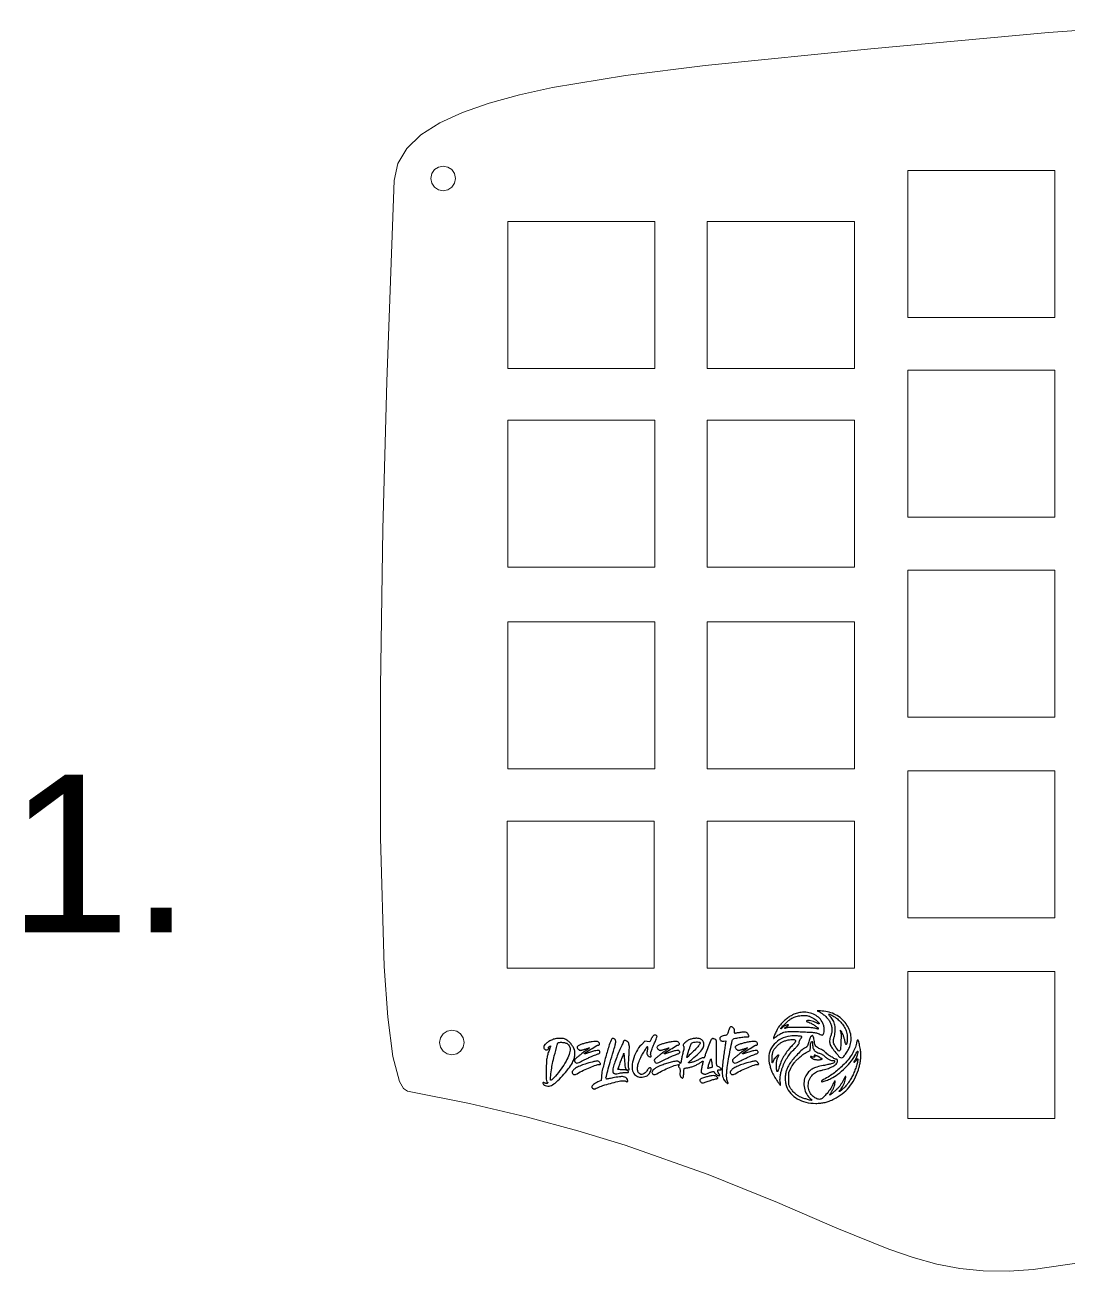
# Model space of a CAD drawing. Extents: x -219 to 329, y -29 to 491.
# Drawn here: x -219.1 to -119.8, y 372.1 to 490.7 of the extents above; entities that cross this region are included whole.
import ezdxf

# ---------------------------------------------------------------- set-up
doc = ezdxf.new("R2010")
doc.units = 0
doc.header["$MEASUREMENT"] = 0
doc.layers.get('0').update_dxf_attribs({"lineweight": 25, "true_color": 0xffffff})
doc.layers.add('Layer 1', color=7, linetype='BYLAYER', lineweight=5, true_color=0xffffff)
doc.styles.add('textstyle2', font='')
doc.styles.get('textstyle2').set_extended_font_data('Nimbus Sans [UKWN]')

msp = doc.modelspace()

# ---------------------------------------------------------------- linework, layer by layer
at = {"color": 5, "true_color": 0x0000ff}
for points in [[(-145.23, 396.72, 0.021416), (-145.47, 396.68, 0.028277), (-145.68, 396.62, 0.025595), (-145.9, 396.54, 0.013536), (-146.17, 396.41, 0.042504), (-146.47, 396.22, 0.022333), (-146.8, 395.94, 0.022256), (-147.12, 395.62, 0.036844), (-147.36, 395.33, 0.029866), (-147.5, 395.08, 0.012216), (-147.67, 394.74, 0.008749), (-147.82, 394.39, 0.095306), (-147.85, 394.24, 0.546801), (-147.84, 394.23, 0.041861), (-147.78, 394.26, 0.028123), (-147.71, 394.32, 0.013668), (-147.62, 394.4, -0.060301), (-147.26, 394.66, -0.061454), (-146.85, 394.83, -0.052645), (-146.35, 394.91, -0.029227), (-145.74, 394.91, 0.001164), (-145.48, 394.89, 0.000535), (-145.15, 394.87, 0.000529), (-144.81, 394.86, 0.000733), (-144.49, 394.84, -0.004485), (-144.07, 394.82, -0.024068), (-143.85, 394.79, -0.038649), (-143.68, 394.75, -0.025833), (-143.49, 394.67, 0.005668), (-143.3, 394.59, 0.06691), (-143.23, 394.57, 0.177373), (-143.18, 394.58, 0.092553), (-143.13, 394.63, 0.122046), (-143.04, 394.86, 0.053548), (-143.03, 395.19, 0.0512), (-143.09, 395.54, 0.067061), (-143.22, 395.84, 0.079435), (-143.57, 396.26, 0.074893), (-144.05, 396.56, 0.071548), (-144.62, 396.72, 0.062987)], [(-144.49, 396.37, -0.024427), (-144.38, 396.33, -0.013925), (-144.25, 396.27, -0.013883), (-144.12, 396.21, -0.022292), (-144.01, 396.14, -0.024315), (-143.82, 396, -0.024077), (-143.64, 395.84, -0.017054), (-143.5, 395.69, -0.395866), (-143.5, 395.63, -0.281029), (-143.52, 395.63, -0.013728), (-143.6, 395.66, -0.018919), (-143.7, 395.7, -0.012167), (-143.81, 395.75, 0.042961), (-144.04, 395.85, 0.033852), (-144.3, 395.92, 0.03438), (-144.54, 395.95, 0.10325), (-144.71, 395.92, 0.338007), (-144.72, 395.9, 0.234176), (-144.71, 395.87, 0.048232), (-144.64, 395.84, 0.008257), (-144.49, 395.79, -0.045337), (-144.27, 395.69, -0.018174), (-143.98, 395.51, -0.015771), (-143.71, 395.33, -0.093969), (-143.6, 395.2, -0.110977), (-143.58, 395.15, -0.342591), (-143.6, 395.13, -0.170979), (-143.64, 395.13, -0.044045), (-143.71, 395.16, 0.090533), (-143.9, 395.22, 0.012977), (-144.3, 395.26, 0.012557), (-144.83, 395.29, 0.006243), (-145.51, 395.3, 0.00404), (-145.92, 395.3, 0.008274), (-146.25, 395.29, 0.008191), (-146.49, 395.27, 0.065085), (-146.6, 395.25, -0.021984), (-146.75, 395.2, -0.514141), (-146.77, 395.23, -0.222013), (-146.74, 395.28, -0.013469), (-146.59, 395.38, 0.017603), (-146.51, 395.44, 0.037896), (-146.46, 395.48, 0.066691), (-146.43, 395.52, 0.47273), (-146.44, 395.54, 0.140908), (-146.54, 395.54, 0.049687), (-146.69, 395.49, 0.04508), (-146.84, 395.4, 0.04213), (-146.98, 395.28, -0.013673), (-147.05, 395.22, -0.028422), (-147.11, 395.17, -0.043719), (-147.15, 395.15, -0.550557), (-147.16, 395.15, -0.195265), (-147.12, 395.26, -0.005644), (-146.77, 395.61, -0.011337), (-146.42, 395.94, -0.04722), (-146.19, 396.11, -0.053934), (-145.79, 396.3, -0.043849), (-145.34, 396.41, -0.044777), (-144.89, 396.43, -0.065497)], [(-143.41, 396.73, -0.052586), (-143.15, 396.56, -0.031693), (-142.87, 396.32, -0.031648), (-142.62, 396.04, -0.051154), (-142.45, 395.77, -0.052531), (-142.34, 395.46, -0.051989), (-142.29, 395.14, -0.051397), (-142.31, 394.82, -0.049095), (-142.4, 394.5, 0.027071), (-142.48, 394.25, 0.047825), (-142.51, 394.03, 0.05601), (-142.5, 393.84, 0.05869), (-142.45, 393.66, 0.056823), (-142.26, 393.32, 0.020415), (-141.92, 392.88, 0.013846), (-141.55, 392.47, 0.205559), (-141.38, 392.4, 0.20915), (-141.22, 392.47, 0.028544), (-140.99, 392.75, 0.031822), (-140.76, 393.11, 0.037293), (-140.59, 393.47, 0.140913), (-140.5, 394.65, 0.121877), (-141.04, 395.77, 0.112852), (-142.08, 396.57, 0.108402), (-143.38, 396.86), (-143.69, 396.86)], [(-142.11, 396.34, -0.025198), (-141.99, 396.27, -0.010477), (-141.84, 396.16, -0.010335), (-141.68, 396.03, -0.013152), (-141.54, 395.9, -0.052329), (-141.21, 395.51, -0.057751), (-140.97, 395.07, -0.058432), (-140.85, 394.59, -0.055775), (-140.83, 394.09, -0.011388), (-140.84, 393.96, -0.013103), (-140.86, 393.85, -0.012242), (-140.88, 393.75, -0.070855), (-140.9, 393.7, -0.148643), (-140.94, 393.67, -0.436086), (-140.96, 393.68, -0.041305), (-140.99, 393.76, -0.001535), (-141.07, 394.1, 0.022045), (-141.15, 394.38, 0.023191), (-141.25, 394.65, 0.023188), (-141.35, 394.87, 0.098003), (-141.45, 394.98, 0.007238), (-141.49, 395.02, 0.341336), (-141.5, 395.02, 0.330003), (-141.51, 395.01, 0.007007), (-141.48, 394.95, -0.097545), (-141.42, 394.64, -0.011672), (-141.43, 393.93, -0.007255), (-141.47, 393.2, -0.241211), (-141.56, 393.06, -0.376445), (-141.68, 393.08, -0.026392), (-141.9, 393.38, -0.031584), (-142.09, 393.72, -0.113497), (-142.15, 393.96, -0.041088), (-142.14, 394.02, -0.00597), (-142.12, 394.15, -0.006725), (-142.09, 394.3, -0.005715), (-142.05, 394.46, 0.047916), (-141.98, 395, 0.062723), (-142.01, 395.5, 0.066854), (-142.17, 395.95, 0.065889), (-142.44, 396.34, -0.007005), (-142.51, 396.41, -0.010315), (-142.56, 396.48, -0.005965), (-142.6, 396.54, -0.161784), (-142.61, 396.55, -0.513535), (-142.59, 396.57, -0.017646), (-142.46, 396.52, -0.019846), (-142.3, 396.45, -0.010704)], [(-152.03, 395.22, 0.017906), (-152.06, 395.15, 0.006391), (-152.1, 395.05, 0.006332), (-152.14, 394.94, 0.007438), (-152.18, 394.83, -0.017364), (-152.24, 394.67, -0.109956), (-152.29, 394.59, -0.111599), (-152.36, 394.55, -0.018126), (-152.52, 394.51, 0.013407), (-152.75, 394.45, 0.066633), (-152.87, 394.39, 0.130672), (-152.94, 394.33, 0.125874), (-152.96, 394.24, 0.11115), (-152.93, 394.12, 0.136671), (-152.86, 394.03, 0.117513), (-152.74, 393.99, 0.069528), (-152.59, 393.99), (-152.39, 394.03), (-152.42, 393.78, -0.003332), (-152.44, 393.65, -0.000753), (-152.47, 393.42, -0.00078), (-152.51, 393.15, -0.000757), (-152.55, 392.88, 0.010381), (-152.72, 391.62, 0.045235), (-152.73, 390.87, 0.083436), (-152.61, 390.38, 0.131535), (-152.34, 390.04, 0.031435), (-152.23, 389.97, 0.344168), (-152.18, 389.98, 0.290636), (-152.17, 390.03, 0.02661), (-152.23, 390.16, -0.089361), (-152.29, 390.35, -0.025163), (-152.31, 390.66, -0.022652), (-152.3, 391.04, -0.015336), (-152.26, 391.47, -0.010939), (-152.13, 392.27, -0.00755), (-151.96, 393.17, -0.002853), (-151.77, 394.04, -0.14625), (-151.69, 394.19, -0.149947), (-151.59, 394.24, -0.003872), (-151.11, 394.32, -0.00852), (-150.64, 394.39, -0.032355), (-150.35, 394.41, 0.011294), (-150.23, 394.41, 0.206484), (-150.19, 394.43, 0.250458), (-150.19, 394.46, 0.01662), (-150.22, 394.56, 0.081594), (-150.31, 394.73, 0.146271), (-150.43, 394.82, 0.093262), (-150.62, 394.84, 0.021085), (-150.96, 394.82, 0.003967), (-151.13, 394.79, 0.005168), (-151.3, 394.77, 0.003896), (-151.43, 394.74, 0.046717), (-151.48, 394.73, -0.167066), (-151.52, 394.73, -0.230174), (-151.54, 394.75, -0.080612), (-151.56, 394.81, -0.012092), (-151.56, 394.93, 0.023941), (-151.56, 395.05, 0.07105), (-151.58, 395.13, 0.085437), (-151.62, 395.19, 0.046005), (-151.69, 395.26, 0.03855), (-151.81, 395.34, 0.154486), (-151.89, 395.35, 0.18967), (-151.96, 395.32, 0.063148)], [(-168.73, 394.19, 0.040502), (-169.07, 394.05, 0.040486), (-169.38, 393.86, 0.043368), (-169.62, 393.66, 0.128404), (-169.72, 393.47, 0.128257), (-169.72, 393.37, 0.090435), (-169.67, 393.26, 0.092983), (-169.59, 393.19, 0.147227), (-169.5, 393.16, 0.062862), (-169.39, 393.17, 0.090009), (-169.29, 393.22, 0.148171), (-169.25, 393.28, 0.272708), (-169.26, 393.33, -0.108857), (-169.27, 393.37, -0.179755), (-169.27, 393.4, -0.107874), (-169.24, 393.44, -0.027132), (-169.18, 393.48, -0.049776), (-169.09, 393.53, -0.521742), (-169.07, 393.51, -0.105087), (-169.08, 393.43, -0.005861), (-169.18, 393.2, 0.026291), (-169.32, 392.81, 0.034609), (-169.41, 392.45, 0.026744), (-169.47, 392, 0.009052), (-169.49, 391.35, 0.007537), (-169.5, 390.74, 0.028633), (-169.48, 390.36, 0.04672), (-169.43, 390.12, 0.320196), (-169.34, 390.06, -0.254247), (-169.33, 390.05, -0.257172), (-169.33, 390.04, -0.087349), (-169.35, 390.01, -0.028829), (-169.38, 389.98, -0.045638), (-169.44, 389.95, -0.12922), (-169.48, 389.94, -0.100224), (-169.53, 389.95, -0.02137), (-169.61, 390, 0.039107), (-169.71, 390.04, 0.17266), (-169.78, 390.05, 0.319238), (-169.8, 390.01, 0.09894), (-169.79, 389.94, 0.171206), (-169.68, 389.81, 0.07707), (-169.46, 389.72, 0.072057), (-169.21, 389.7, 0.103481), (-169, 389.76, 0.064887), (-168.54, 390.09, 0.021443), (-167.95, 390.68, 0.021956), (-167.39, 391.34, 0.040534), (-167, 391.93, 0.012644), (-166.89, 392.15, 0.035925), (-166.83, 392.32, 0.040017), (-166.79, 392.48, 0.019001), (-166.77, 392.69, 0.013768), (-166.76, 392.91, 0.050409), (-166.77, 393.05, 0.051498), (-166.81, 393.19, 0.014805), (-166.9, 393.38, 0.045276), (-167.07, 393.65, 0.040519), (-167.28, 393.9, 0.042598), (-167.52, 394.09, 0.077397), (-167.75, 394.2, 0.049391), (-167.96, 394.24, 0.026131), (-168.24, 394.25, 0.02612), (-168.51, 394.24, 0.047986)], [(-165.5, 393.86, 0.020953), (-165.86, 393.77, 0.026166), (-166.19, 393.66, 0.024525), (-166.45, 393.53, 0.182055), (-166.54, 393.43, 0.216559), (-166.53, 393.35, 0.067653), (-166.45, 393.23, 0.065177), (-166.34, 393.14, 0.139291), (-166.23, 393.11, 0.055765), (-166.17, 393.12, 0.008606), (-166.05, 393.15, 0.009512), (-165.91, 393.19, 0.008137), (-165.76, 393.23, -0.004186), (-165.62, 393.28, -0.006745), (-165.5, 393.32, -0.00202), (-165.39, 393.35, -0.27177), (-165.38, 393.35, -0.447579), (-165.38, 393.34, -0.002186), (-165.47, 393.27, -0.00734), (-165.57, 393.19, -0.004355), (-165.7, 393.09, 0.005086), (-165.85, 392.99, 0.003492), (-166.01, 392.86, 0.00352), (-166.17, 392.74, 0.007145), (-166.29, 392.65, -0.00325), (-166.39, 392.56, -0.002862), (-166.51, 392.47, -0.002876), (-166.61, 392.39, -0.008672), (-166.68, 392.33, 0.029836), (-166.75, 392.27, 0.099807), (-166.79, 392.22, 0.11849), (-166.8, 392.17, 0.051063), (-166.79, 392.1, 0.128362), (-166.71, 391.95, 0.235369), (-166.58, 391.9, 0.080806), (-166.36, 391.96, 0.008666), (-165.87, 392.2, -0.006349), (-165.58, 392.34, -0.005386), (-165.26, 392.49, -0.005435), (-164.98, 392.61, -0.015173), (-164.77, 392.69, 0.015749), (-164.51, 392.79, 0.098968), (-164.39, 392.87, 0.257474), (-164.37, 392.96, 0.138981), (-164.42, 393.05, 0.161416), (-164.51, 393.1, 0.071378), (-164.65, 393.1, 0.036048), (-164.88, 393.05, 0.007193), (-165.26, 392.93, -0.004872), (-165.48, 392.86, -0.007795), (-165.66, 392.81, -0.002704), (-165.82, 392.77, -0.265109), (-165.84, 392.78, -0.477074), (-165.83, 392.83, -0.002214), (-165.25, 393.21, -0.003798), (-164.68, 393.57, -0.138779), (-164.53, 393.61, 0.144724), (-164.45, 393.63, 0.223422), (-164.41, 393.7, 0.160777), (-164.43, 393.79, 0.078719), (-164.5, 393.88, 0.140425), (-164.62, 393.94, 0.049076), (-164.82, 393.95, 0.033156), (-165.1, 393.93, 0.011583)], [(-163.3, 394.07, 0.044393), (-163.53, 393.5, 0.007423), (-163.86, 392.35, 0.007387), (-164.15, 391.2, 0.044987), (-164.24, 390.59), (-164.25, 390.24), (-164.57, 390.1, 0.02649), (-164.79, 389.98, 0.033725), (-164.98, 389.85, 0.035125), (-165.12, 389.73, 0.193214), (-165.16, 389.63, 0.115286), (-165.15, 389.6, 0.033362), (-165.13, 389.57, 0.03163), (-165.1, 389.52, 0.029068), (-165.06, 389.49, 0.070042), (-164.99, 389.44, 0.151588), (-164.93, 389.43, 0.065181), (-164.84, 389.45, 0.005726), (-164.62, 389.55, -0.027844), (-164.09, 389.76, -0.012859), (-163.37, 389.97, -0.01255), (-162.67, 390.15, -0.037567), (-162.18, 390.22, -0.029355), (-162.09, 390.22, -0.033602), (-162, 390.21, -0.036845), (-161.93, 390.19, -0.090161), (-161.89, 390.16, 0.116745), (-161.81, 390.12, 0.283189), (-161.75, 390.14, 0.19632), (-161.73, 390.22, 0.070791), (-161.75, 390.32, 0.150798), (-161.9, 390.51, 0.122915), (-162.13, 390.6, 0.064618), (-162.51, 390.59, 0.015667), (-163.13, 390.49, -0.004425), (-163.36, 390.44, -0.006841), (-163.56, 390.41, -0.002682), (-163.73, 390.38, -0.176543), (-163.76, 390.39, -0.324126), (-163.8, 390.48, -0.003475), (-163.63, 391.15, -0.008623), (-163.4, 391.98, -0.004224), (-163.09, 393.02, 0.007581), (-162.93, 393.57, 0.042339), (-162.87, 393.88, 0.092364), (-162.88, 394.06, 0.175166), (-162.97, 394.18, 0.049114), (-163.08, 394.24, 0.185553), (-163.16, 394.25, 0.161741), (-163.23, 394.2, 0.035306)], [(-162.14, 393.95, -0.024945), (-162.16, 393.87, -0.001787), (-162.25, 393.68, -0.002509), (-162.35, 393.44, -0.001892), (-162.47, 393.18, 0.012079), (-162.72, 392.6, 0.01218), (-162.95, 392, 0.010639), (-163.12, 391.47, 0.071737), (-163.16, 391.2, 0.032549), (-163.15, 391.1, 0.07436), (-163.13, 391.04, 0.086005), (-163.1, 390.98, 0.056182), (-163.04, 390.93, 0.064961), (-162.96, 390.89, 0.082512), (-162.87, 390.88, 0.041859), (-162.75, 390.89, 0.005959), (-162.51, 390.94, -0.014099), (-162.33, 390.97, -0.012668), (-162.15, 390.99, -0.012813), (-161.99, 391, -0.038482), (-161.88, 391, 0.039503), (-161.72, 390.99, 0.285025), (-161.66, 391.03, 0.317125), (-161.67, 391.1, 0.04424), (-161.79, 391.19, 0.062455), (-161.87, 391.23, 0.043276), (-161.97, 391.26, 0.031636), (-162.11, 391.27, 0.012543), (-162.29, 391.27, -0.010175), (-162.43, 391.27, -0.016883), (-162.55, 391.28, -0.010905), (-162.64, 391.29, -0.375854), (-162.66, 391.31, -0.087907), (-162.65, 391.36, -0.000903), (-162.52, 391.71, -0.003007), (-162.37, 392.11, -0.002307), (-162.2, 392.53), (-162.09, 392.83), (-162.03, 392.13, 0.00819), (-161.99, 391.63, 0.064739), (-161.94, 391.41, 0.166387), (-161.85, 391.3, 0.137756), (-161.7, 391.26, 0.017638), (-161.62, 391.26, 0.219945), (-161.59, 391.28, 0.248138), (-161.59, 391.31, 0.022225), (-161.61, 391.38, -0.094461), (-161.64, 391.48, -0.012749), (-161.64, 391.69, -0.010704), (-161.64, 392, -0.003399), (-161.61, 392.47, 0.002566), (-161.6, 392.85, 0.003694), (-161.58, 393.18, 0.001975), (-161.57, 393.46, 0.058023), (-161.58, 393.53, -0.000081), (-161.59, 393.58, -0.000037), (-161.6, 393.65, -0.000036), (-161.62, 393.71, -0.00005), (-161.63, 393.77, 0.067771), (-161.65, 393.83, 0.053144), (-161.69, 393.89, 0.050807), (-161.74, 393.94, 0.050064), (-161.81, 393.98, 0.031095), (-161.94, 394.04, 0.116314), (-162.03, 394.05, 0.185285), (-162.09, 394.02, 0.105949)], [(-159.34, 394.44, 0.025519), (-159.39, 394.38, 0.010814), (-159.44, 394.3, 0.010667), (-159.49, 394.21, 0.013728), (-159.53, 394.12), (-159.62, 393.92), (-159.87, 393.95), (-160.11, 393.97), (-160.43, 393.65, 0.072514), (-160.9, 393, 0.057289), (-161.22, 392.19, 0.06146), (-161.32, 391.42, 0.1667), (-161.15, 390.9, 0.059006), (-160.99, 390.74, 0.074237), (-160.81, 390.63, 0.069206), (-160.6, 390.57, 0.043589), (-160.34, 390.57, 0.045912), (-160.09, 390.61, 0.073028), (-159.89, 390.69, 0.078382), (-159.74, 390.82, 0.061944), (-159.61, 391, 0.025099), (-159.53, 391.19, 0.081334), (-159.5, 391.32, 0.165842), (-159.52, 391.41, 0.207567), (-159.59, 391.45, 0.117915), (-159.65, 391.44, 0.086249), (-159.71, 391.41, 0.055584), (-159.77, 391.35, 0.018485), (-159.85, 391.24, -0.04292), (-160.07, 390.97, -0.106689), (-160.28, 390.84, -0.159933), (-160.48, 390.82, -0.139311), (-160.65, 390.93, -0.140187), (-160.78, 391.17, -0.077203), (-160.79, 391.51, -0.056808), (-160.7, 391.93, -0.028792), (-160.49, 392.43, -0.017567), (-160.31, 392.76, -0.012469), (-160.1, 393.11, -0.004598), (-159.88, 393.44, -0.472129), (-159.83, 393.45, -0.22471), (-159.83, 393.43, -0.003575), (-159.84, 393.34, -0.00863), (-159.85, 393.23, -0.005518), (-159.87, 393.1, 0.008245), (-159.9, 392.9, 0.056869), (-159.9, 392.8, 0.10307), (-159.88, 392.73, 0.058043), (-159.83, 392.66, 0.067274), (-159.7, 392.54, 0.087277), (-159.55, 392.48, 0.378338), (-159.49, 392.51, 0.265304), (-159.51, 392.58, -0.187278), (-159.55, 392.71, -0.05211), (-159.52, 392.93, -0.031649), (-159.41, 393.25, -0.008599), (-159.21, 393.74, 0.004441), (-159.05, 394.09, 0.021537), (-158.98, 394.29, 0.035444), (-158.94, 394.42, 0.219456), (-158.96, 394.49, 0.139159), (-159.04, 394.54, 0.112756), (-159.15, 394.56, 0.10174), (-159.26, 394.52, 0.093919)], [(-155.7, 394.18, 0.032556), (-155.83, 394.14, 0.025413), (-155.96, 394.07, 0.024722), (-156.09, 393.99, 0.025912), (-156.21, 393.9, 0.026359), (-156.36, 393.76, 0.088836), (-156.44, 393.65, 0.155803), (-156.45, 393.56, 0.146301), (-156.4, 393.47, -0.18383), (-156.38, 393.43, -0.039691), (-156.38, 393.34, -0.026947), (-156.4, 393.2, -0.008181), (-156.45, 393, 0.0054), (-156.49, 392.82, 0.003558), (-156.54, 392.6, 0.003579), (-156.58, 392.39, 0.006905), (-156.61, 392.22, -0.010744), (-156.64, 392.08, -0.017262), (-156.67, 391.97, -0.011391), (-156.7, 391.87, -0.323093), (-156.72, 391.86, -0.113715), (-156.73, 391.86, -0.100298), (-156.75, 391.87, -0.09392), (-156.75, 391.89, -0.086073), (-156.76, 391.91, 0.15771), (-156.77, 391.93, 0.033574), (-156.79, 391.97, 0.032011), (-156.83, 392, 0.025711), (-156.88, 392.04, 0.055583), (-156.96, 392.08, 0.089956), (-157.04, 392.09, 0.048724), (-157.15, 392.08, 0.006995), (-157.36, 392.04, 0.0139), (-157.8, 391.92, 0.011707), (-158.26, 391.78, 0.011718), (-158.67, 391.63, 0.035564), (-158.94, 391.5, 0.030792), (-159.17, 391.36, 0.056987), (-159.33, 391.21, 0.081152), (-159.41, 391.07, 0.221609), (-159.41, 390.96, 0.077716), (-159.33, 390.85, 0.156396), (-159.23, 390.8, 0.125254), (-159.11, 390.82, 0.041819), (-158.95, 390.89, -0.016952), (-158.38, 391.19, -0.013035), (-157.74, 391.48, -0.010143), (-157.15, 391.71, -0.089358), (-156.88, 391.76, -0.073454), (-156.84, 391.75, -0.311372), (-156.83, 391.74, -0.139683), (-156.84, 391.71, -0.015789), (-156.87, 391.66, 0.035925), (-156.9, 391.6, 0.148186), (-156.9, 391.56, 0.150752), (-156.89, 391.53, 0.037598), (-156.84, 391.48, -0.098428), (-156.79, 391.43, -0.087199), (-156.76, 391.36, -0.046389), (-156.75, 391.25, -0.00902), (-156.75, 391.05, 0.010144), (-156.76, 390.85, 0.045999), (-156.74, 390.73, 0.075182), (-156.71, 390.65, 0.063759), (-156.66, 390.57, 0.059828), (-156.54, 390.47, 0.39171), (-156.47, 390.48, 0.138417), (-156.42, 390.59, 0.01105), (-156.39, 390.92, -0.004313), (-156.38, 391.09, -0.006647), (-156.37, 391.24, -0.002626), (-156.35, 391.37, -0.168148), (-156.34, 391.39, -0.144829), (-156.32, 391.4, -0.004039), (-156.23, 391.42, -0.007963), (-156.12, 391.44, -0.005348), (-155.99, 391.46, 0.037465), (-155.7, 391.53, 0.025087), (-155.38, 391.64, 0.024452), (-155.07, 391.79, 0.028521), (-154.79, 391.96, -0.011238), (-154.7, 392.02, -0.021059), (-154.63, 392.06, -0.020647), (-154.57, 392.08, -0.531147), (-154.56, 392.07, -0.053049), (-154.56, 392.05, -0.001218), (-154.59, 391.91, -0.002707), (-154.62, 391.75, -0.001829), (-154.66, 391.57, 0.008504), (-154.7, 391.39, 0.011636), (-154.73, 391.23, 0.008532), (-154.75, 391.09, 0.120089), (-154.74, 391.04, 0.108667), (-154.72, 391.01, 0.02882), (-154.67, 390.96, 0.027828), (-154.61, 390.92, 0.025461), (-154.54, 390.89, 0.038043), (-154.43, 390.84, 0.106334), (-154.34, 390.83, 0.060788), (-154.24, 390.86, 0.006675), (-154.01, 390.96, -0.005678), (-153.87, 391.02, -0.007709), (-153.74, 391.06, -0.005402), (-153.63, 391.1, -0.081976), (-153.59, 391.11, -0.151388), (-153.56, 391.1, -0.044948), (-153.52, 391.07, -0.040572), (-153.49, 391.03, -0.034148), (-153.46, 390.98, 0.079074), (-153.38, 390.88, 0.047897), (-153.27, 390.8, 0.048398), (-153.14, 390.73, 0.095004), (-153.04, 390.71, 0.071398), (-152.98, 390.72, 0.362475), (-152.96, 390.74, 0.104588), (-152.98, 390.79, 0.006349), (-153.06, 390.92, -0.042556), (-153.15, 391.1, -0.223077), (-153.14, 391.21, -0.252468), (-153.06, 391.27, -0.052597), (-152.87, 391.26, 0.480406), (-152.83, 391.3, 0.154145), (-152.87, 391.39, 0.061458), (-153, 391.51, 0.082277), (-153.14, 391.58, -0.128637), (-153.2, 391.62, -0.112777), (-153.23, 391.68, -0.049913), (-153.26, 391.79, -0.00742), (-153.28, 392.01, -0.016695), (-153.29, 392.22, -0.005127), (-153.29, 392.53, -0.005124), (-153.29, 392.88, -0.005594), (-153.28, 393.22, 0.004214), (-153.26, 393.81, 0.066769), (-153.28, 394, 0.176966), (-153.35, 394.12, 0.066718), (-153.52, 394.21, 0.032109), (-153.59, 394.23, 0.084449), (-153.64, 394.23, 0.104269), (-153.68, 394.22, 0.067039), (-153.73, 394.18, 0.097173), (-153.8, 394.08, 0.001538), (-154.07, 393.43, 0.001545), (-154.33, 392.78, 0.096697), (-154.36, 392.66, -0.06234), (-154.36, 392.63, -0.009368), (-154.37, 392.59, -0.010396), (-154.39, 392.54, -0.008808), (-154.41, 392.48, -0.028381), (-154.44, 392.42, -0.09909), (-154.46, 392.39, -0.201643), (-154.49, 392.38, -0.173823), (-154.51, 392.39, 0.244069), (-154.55, 392.41, 0.037763), (-154.64, 392.39, 0.028745), (-154.76, 392.34, 0.010705), (-154.92, 392.26, -0.020486), (-155.21, 392.12, -0.019054), (-155.52, 392, -0.016373), (-155.8, 391.92, -0.11839), (-155.93, 391.92, -0.555544), (-155.94, 391.94, -0.024748), (-155.87, 392.03, -0.020608), (-155.75, 392.14, -0.008525), (-155.58, 392.28, 0.02046), (-154.95, 392.84, 0.063429), (-154.6, 393.27, 0.108184), (-154.48, 393.64, 0.165086), (-154.54, 393.96, 0.125326), (-154.72, 394.14, 0.088536), (-154.98, 394.24, 0.070067), (-155.31, 394.25, 0.042085)], [(-157.9, 393.86, 0.020953), (-158.26, 393.77, 0.026166), (-158.59, 393.66, 0.024525), (-158.85, 393.53, 0.182055), (-158.94, 393.43, 0.216559), (-158.93, 393.35, 0.067653), (-158.85, 393.23, 0.065177), (-158.74, 393.14, 0.139291), (-158.63, 393.11, 0.055765), (-158.57, 393.12, 0.008606), (-158.45, 393.15, 0.009512), (-158.31, 393.19, 0.008137), (-158.16, 393.23, -0.004186), (-158.02, 393.28, -0.006745), (-157.9, 393.32, -0.00202), (-157.79, 393.35, -0.27177), (-157.78, 393.35, -0.447579), (-157.78, 393.34, -0.002186), (-157.87, 393.27, -0.00734), (-157.97, 393.19, -0.004355), (-158.1, 393.09, 0.005086), (-158.25, 392.99, 0.003492), (-158.41, 392.86, 0.00352), (-158.57, 392.74, 0.007145), (-158.69, 392.65, -0.00325), (-158.79, 392.56, -0.002862), (-158.91, 392.47, -0.002876), (-159.01, 392.39, -0.008672), (-159.08, 392.33, 0.029836), (-159.15, 392.27, 0.099807), (-159.19, 392.22, 0.11849), (-159.2, 392.17, 0.051063), (-159.19, 392.1, 0.128362), (-159.11, 391.95, 0.235369), (-158.98, 391.9, 0.080806), (-158.76, 391.96, 0.008666), (-158.27, 392.2, -0.006349), (-157.98, 392.34, -0.005386), (-157.66, 392.49, -0.005435), (-157.38, 392.61, -0.015173), (-157.17, 392.69, 0.015749), (-156.91, 392.79, 0.098968), (-156.79, 392.87, 0.257474), (-156.77, 392.96, 0.138981), (-156.82, 393.05, 0.161416), (-156.91, 393.1, 0.071378), (-157.05, 393.1, 0.036048), (-157.28, 393.05, 0.007193), (-157.66, 392.93, -0.004872), (-157.88, 392.86, -0.007795), (-158.06, 392.81, -0.002704), (-158.22, 392.77, -0.265109), (-158.24, 392.78, -0.477074), (-158.23, 392.83, -0.002214), (-157.65, 393.21, -0.003798), (-157.08, 393.57, -0.138779), (-156.93, 393.61, 0.144724), (-156.85, 393.63, 0.223422), (-156.81, 393.7, 0.160777), (-156.83, 393.79, 0.078719), (-156.9, 393.88, 0.140425), (-157.02, 393.94, 0.049076), (-157.22, 393.95, 0.033156), (-157.5, 393.93, 0.011583)], [(-154.81, 393.84, -0.125158), (-154.82, 393.8, -0.014794), (-154.87, 393.72, -0.016949), (-154.93, 393.62, -0.013139), (-155, 393.53, -0.023111), (-155.25, 393.24, -0.007239), (-155.66, 392.84, -0.003369), (-156.07, 392.44, -0.769247), (-156.1, 392.46, -0.001367), (-155.83, 393.34, -0.021457), (-155.72, 393.64, -0.072119), (-155.64, 393.79, -0.154429), (-155.53, 393.86, -0.046912), (-155.32, 393.9, -0.030432), (-155.07, 393.91, -0.023698), (-154.85, 393.89, -0.379783)], [(-150.45, 393.86, 0.020953), (-150.81, 393.77, 0.026166), (-151.14, 393.66, 0.024525), (-151.4, 393.53, 0.182055), (-151.49, 393.43, 0.216559), (-151.48, 393.35, 0.067653), (-151.4, 393.23, 0.065177), (-151.29, 393.14, 0.139291), (-151.18, 393.11, 0.055765), (-151.12, 393.12, 0.008606), (-151, 393.15, 0.009512), (-150.86, 393.19, 0.008137), (-150.71, 393.23, -0.004186), (-150.57, 393.28, -0.006745), (-150.45, 393.32, -0.00202), (-150.34, 393.35, -0.27177), (-150.33, 393.35, -0.447579), (-150.33, 393.34, -0.002186), (-150.42, 393.27, -0.00734), (-150.52, 393.19, -0.004355), (-150.65, 393.09, 0.005086), (-150.8, 392.99, 0.003492), (-150.96, 392.86, 0.00352), (-151.12, 392.74, 0.007145), (-151.24, 392.65, -0.00325), (-151.34, 392.56, -0.002862), (-151.46, 392.47, -0.002876), (-151.56, 392.39, -0.008672), (-151.63, 392.33, 0.029836), (-151.7, 392.27, 0.099807), (-151.74, 392.22, 0.11849), (-151.75, 392.17, 0.051063), (-151.74, 392.1, 0.128362), (-151.66, 391.95, 0.235369), (-151.53, 391.9, 0.080806), (-151.31, 391.96, 0.008666), (-150.82, 392.2, -0.006349), (-150.53, 392.34, -0.005386), (-150.21, 392.49, -0.005435), (-149.93, 392.61, -0.015173), (-149.72, 392.69, 0.015749), (-149.46, 392.79, 0.098968), (-149.34, 392.87, 0.257474), (-149.32, 392.96, 0.138981), (-149.37, 393.05, 0.161416), (-149.46, 393.1, 0.071378), (-149.6, 393.1, 0.036048), (-149.83, 393.05, 0.007193), (-150.21, 392.93, -0.004872), (-150.43, 392.86, -0.007795), (-150.61, 392.81, -0.002704), (-150.77, 392.77, -0.265109), (-150.79, 392.78, -0.477074), (-150.78, 392.83, -0.002214), (-150.2, 393.21, -0.003798), (-149.63, 393.57, -0.138779), (-149.48, 393.61, 0.144724), (-149.4, 393.63, 0.223422), (-149.36, 393.7, 0.160777), (-149.38, 393.79, 0.078719), (-149.45, 393.88, 0.140425), (-149.57, 393.94, 0.049076), (-149.77, 393.95, 0.033156), (-150.05, 393.93, 0.011583)], [(-146.27, 394.47, 0.08186), (-147.12, 394.2, 0.094856), (-147.79, 393.69, 0.100956), (-148.2, 393, 0.105877), (-148.3, 392.21, 0.029828), (-148.25, 391.9, 0.016031), (-148.15, 391.52, 0.016029), (-148.04, 391.15, 0.032127), (-147.91, 390.87, 0.021062), (-147.8, 390.66, 0.007327), (-147.61, 390.37, 0.007464), (-147.42, 390.08, 0.017011), (-147.26, 389.87, 0.050239), (-147.2, 389.81, 0.55275), (-147.17, 389.81, 0.109624), (-147.17, 389.88, 0.007998), (-147.21, 390.07, -0.066918), (-147.23, 390.3, -0.022615), (-147.2, 390.64, -0.022319), (-147.14, 391, -0.026133), (-147.04, 391.34, -0.027548), (-146.82, 391.89, -0.031876), (-146.56, 392.38, -0.031608), (-146.23, 392.84, -0.026274), (-145.82, 393.28, 0.007393), (-145.62, 393.48, 0.02491), (-145.5, 393.62, 0.037723), (-145.44, 393.72, 0.12889), (-145.41, 393.8, -0.062726), (-145.4, 393.92, -0.036324), (-145.35, 394.07, -0.036467), (-145.29, 394.2, -0.084404), (-145.22, 394.28, 0.026233), (-145.19, 394.31, 0.030537), (-145.16, 394.33, 0.031902), (-145.14, 394.36, 0.131716), (-145.14, 394.38, 0.378308), (-145.19, 394.44, 0.011798), (-145.55, 394.48, 0.020791), (-145.94, 394.49, 0.031975)], [(-145.79, 394.09, -0.180373), (-145.75, 394.01, -0.14981), (-145.78, 393.91, -0.052909), (-145.88, 393.77, -0.006586), (-146.14, 393.49, 0.024248), (-146.57, 392.99, 0.035608), (-146.89, 392.51, 0.036446), (-147.14, 392, 0.027151), (-147.34, 391.4, -0.01264), (-147.37, 391.29, -0.019685), (-147.41, 391.19, -0.01469), (-147.44, 391.12, -0.284573), (-147.46, 391.1, -0.333831), (-147.52, 391.14, -0.035283), (-147.55, 391.3, -0.031444), (-147.57, 391.53, -0.017107), (-147.57, 391.81, -0.012316), (-147.55, 392.02, -0.030633), (-147.53, 392.17, -0.037126), (-147.49, 392.3, -0.027901), (-147.43, 392.44, 0.011966), (-147.38, 392.55, 0.042958), (-147.35, 392.62, 0.098273), (-147.35, 392.66, 0.375822), (-147.36, 392.67, 0.188652), (-147.45, 392.64, 0.018354), (-147.62, 392.47, 0.023491), (-147.78, 392.29, 0.075492), (-147.85, 392.15, -0.004422), (-147.94, 391.93, -0.522171), (-147.97, 391.92, -0.209754), (-147.98, 391.96, -0.002199), (-147.99, 392.27, -0.028783), (-147.97, 392.66, -0.058195), (-147.9, 392.96, -0.062727), (-147.77, 393.22, -0.038937), (-147.55, 393.49, -0.035915), (-147.34, 393.69, -0.037747), (-147.11, 393.85, -0.036737), (-146.86, 393.98, -0.030723), (-146.56, 394.07, -0.029505), (-146.33, 394.12, -0.029582), (-146.09, 394.14, -0.027713), (-145.88, 394.13, -0.176279)], [(-144.31, 394.39, 0.056535), (-144.37, 394.3, 0.023717), (-144.43, 394.15, 0.013586), (-144.5, 393.93, 0.002855), (-144.62, 393.54, -0.115593), (-144.64, 393.5, -0.031794), (-144.69, 393.45, -0.030338), (-144.75, 393.4, -0.027575), (-144.82, 393.36, 0.063666), (-145.13, 393.15, 0.018815), (-145.55, 392.75, 0.019296), (-145.97, 392.28, 0.026974), (-146.31, 391.83, 0.019328), (-146.38, 391.7, 0.010872), (-146.47, 391.54, 0.010838), (-146.55, 391.37, 0.017394), (-146.61, 391.23, 0.0518), (-146.7, 390.87, 0.034183), (-146.73, 390.44, 0.034473), (-146.7, 390.02, 0.060074), (-146.62, 389.68, 0.0887), (-146.21, 389.01, 0.080534), (-145.58, 388.5, 0.073632), (-144.77, 388.17, 0.057606), (-143.83, 388.06, 0.023256), (-143.35, 388.09, 0.035908), (-142.94, 388.15, 0.035059), (-142.54, 388.28, 0.020888), (-142.08, 388.48, 0.050744), (-141.3, 388.97, 0.052812), (-140.65, 389.6, 0.051808), (-140.14, 390.36, 0.045607), (-139.77, 391.25, 0.018011), (-139.67, 391.61, 0.017378), (-139.59, 391.98, 0.017933), (-139.54, 392.34, 0.023637), (-139.53, 392.67, 0.035278), (-139.56, 393.08, 0.019993), (-139.65, 393.57, 0.010956), (-139.76, 394.03, 0.338607), (-139.85, 394.1, 0.313661), (-139.86, 394.09, 0.01178), (-139.89, 394.02, 0.017548), (-139.92, 393.92, 0.010994), (-139.94, 393.81, -0.049818), (-140.1, 393.29, -0.040068), (-140.37, 392.76, -0.035082), (-140.75, 392.22, -0.022954), (-141.27, 391.66, -0.017542), (-141.72, 391.24, -0.022927), (-142.17, 390.88, -0.022326), (-142.65, 390.57, -0.015343), (-143.23, 390.25, 0.260644), (-143.28, 390.17, 0.499888), (-143.23, 390.12, 0.035294), (-142.82, 390.24, 0.027231), (-142.39, 390.42, 0.04789), (-141.71, 390.84, 0.032422), (-141.03, 391.43, 0.032566), (-140.43, 392.1, 0.051043), (-140.02, 392.75, -0.012356), (-139.92, 392.95, -0.088898), (-139.85, 393.03, -0.626072), (-139.82, 393.02, -0.064394), (-139.83, 392.92, -0.011618), (-139.89, 392.66, -0.019841), (-139.96, 392.45, -0.023764), (-140.03, 392.28, -0.039608), (-140.1, 392.15, 0.01048), (-140.21, 391.98, 0.60841), (-140.19, 391.96, 0.195442), (-140.14, 391.99, 0.007236), (-139.99, 392.15, -0.026434), (-139.85, 392.3, -0.596429), (-139.81, 392.29, -0.107167), (-139.81, 392.17, -0.004154), (-139.92, 391.76, -0.018707), (-140.06, 391.32, -0.01917), (-140.23, 390.89, -0.019645), (-140.43, 390.5, -0.022383), (-140.65, 390.13, -0.024232), (-140.85, 389.86, -0.018923), (-141.09, 389.58, -0.018681), (-141.33, 389.35, -0.061323), (-141.51, 389.22, -0.08263), (-141.57, 389.2, -0.548819), (-141.59, 389.22, -0.113396), (-141.56, 389.28, -0.019962), (-141.47, 389.38, 0.057326), (-141.34, 389.53, 0.028896), (-141.21, 389.75, 0.027057), (-141.1, 390.01, 0.026428), (-141.02, 390.27, 0.007132), (-140.95, 390.55, 0.274471), (-140.97, 390.61, 0.478108), (-141.02, 390.6, 0.009432), (-141.14, 390.37, -0.014141), (-141.28, 390.11, -0.017806), (-141.43, 389.88, -0.018602), (-141.58, 389.66, -0.018387), (-141.76, 389.46, -0.025507), (-141.93, 389.29, -0.011156), (-142.19, 389.07, -0.003557), (-142.45, 388.86, -0.379657), (-142.49, 388.86, -0.333358), (-142.5, 388.88, -0.004818), (-142.45, 388.95, -0.010972), (-142.4, 389.04, -0.006744), (-142.33, 389.15, 0.020021), (-142.26, 389.27, 0.014549), (-142.18, 389.41, 0.014741), (-142.12, 389.54, 0.030966), (-142.08, 389.65, 0.005464), (-141.97, 390.08, 0.190488), (-141.98, 390.18, 0.596149), (-142.03, 390.18, 0.009196), (-142.2, 389.86, -0.037756), (-142.48, 389.36, -0.033486), (-142.85, 388.9, -0.031894), (-143.22, 388.54, -0.180992), (-143.48, 388.44, -0.078539), (-143.63, 388.47, -0.041744), (-143.81, 388.55, -0.038483), (-143.99, 388.66, -0.036264), (-144.16, 388.81, -0.106539), (-144.44, 389.25, -0.094808), (-144.54, 389.79, -0.093237), (-144.42, 390.34, -0.09886), (-144.12, 390.79, -0.039591), (-143.94, 390.95, -0.049298), (-143.74, 391.07, -0.039326), (-143.49, 391.16, -0.01528), (-143.14, 391.25, 0.030573), (-142.62, 391.39, 0.044645), (-142.2, 391.58, 0.053581), (-141.89, 391.8, 0.165315), (-141.77, 392.02, 0.04041), (-141.76, 392.12, 0.092858), (-141.77, 392.2, 0.14403), (-141.8, 392.24, 0.165376), (-141.86, 392.26, -0.125073), (-142.01, 392.3, -0.012159), (-142.35, 392.5, -0.014846), (-142.68, 392.71, -0.073941), (-142.84, 392.86, 0.045064), (-142.93, 392.95, 0.030041), (-143.04, 393.04, 0.024846), (-143.18, 393.13, 0.013973), (-143.37, 393.22, -0.02641), (-143.66, 393.38, -0.086673), (-143.82, 393.52, -0.099345), (-143.91, 393.7, -0.041321), (-143.96, 393.96, 0.01705), (-144, 394.2, 0.037433), (-144.04, 394.37, 0.050305), (-144.09, 394.48, 0.265816), (-144.15, 394.51, 0.13067), (-144.18, 394.51, 0.034744), (-144.22, 394.48, 0.032779), (-144.27, 394.44, 0.028647)], [(-144.13, 393.68, 0.052617), (-144.09, 393.36, 0.113874), (-143.98, 393.13, 0.109743), (-143.79, 392.96, 0.046746), (-143.46, 392.83, -0.025947), (-143.32, 392.78, -0.037246), (-143.2, 392.73, -0.03672), (-143.09, 392.65, -0.024266), (-142.98, 392.55, 0.041096), (-142.78, 392.38, 0.03709), (-142.54, 392.24, 0.037982), (-142.32, 392.15, 0.141155), (-142.17, 392.14, -0.07497), (-142.09, 392.15, -0.217508), (-142.04, 392.12, -0.21688), (-142.03, 392.07, -0.074588), (-142.05, 391.99, -0.161162), (-142.14, 391.9, -0.035462), (-142.35, 391.82, -0.025326), (-142.66, 391.75, -0.008399), (-143.11, 391.66, 0.02981), (-143.73, 391.52, 0.062527), (-144.17, 391.33, 0.074758), (-144.51, 391.06, 0.062587), (-144.77, 390.69, 0.096721), (-144.94, 390.13, 0.077411), (-144.91, 389.51, 0.078039), (-144.69, 388.93, 0.101382), (-144.32, 388.5, -0.004619), (-144.2, 388.41, -0.097134), (-144.17, 388.37, -0.507574), (-144.18, 388.36, -0.051772), (-144.23, 388.35, -0.064526), (-144.42, 388.37, -0.009811), (-144.77, 388.48, -0.011625), (-145.13, 388.6, -0.031394), (-145.38, 388.7, -0.053337), (-145.62, 388.86, -0.026304), (-145.9, 389.11, -0.026288), (-146.14, 389.38, -0.056132), (-146.29, 389.62, -0.031871), (-146.35, 389.76, -0.047189), (-146.39, 389.9, -0.029101), (-146.4, 390.09, -0.005396), (-146.4, 390.42), (-146.4, 391), (-146.2, 391.41, -0.017229), (-146.08, 391.65, -0.030811), (-145.96, 391.83, -0.026134), (-145.8, 392.01, -0.009048), (-145.56, 392.26, -0.009841), (-145.32, 392.49, -0.020689), (-145.13, 392.65, -0.024349), (-144.95, 392.78, -0.021099), (-144.74, 392.89), (-144.37, 393.09), (-144.34, 393.43, -0.024552), (-144.3, 393.78, -0.133049), (-144.22, 393.95, -0.627324), (-144.15, 393.93, -0.049479)], [(-167.54, 393.78, -0.081811), (-167.42, 393.69, -0.050803), (-167.31, 393.55, -0.051253), (-167.23, 393.4, -0.092343), (-167.21, 393.26, -0.087319), (-167.3, 392.73, -0.03734), (-167.6, 392.07, -0.033253), (-168.05, 391.36, -0.026323), (-168.62, 390.65, -0.008222), (-168.91, 390.34, -0.134336), (-169.03, 390.27, -0.475223), (-169.09, 390.31, -0.044625), (-169.08, 390.52, -0.008598), (-168.99, 391.25, -0.013726), (-168.88, 391.87, -0.010811), (-168.72, 392.58, -0.003336), (-168.44, 393.64, -0.021003), (-168.4, 393.77, -0.114367), (-168.37, 393.82, -0.136359), (-168.31, 393.85, -0.03465), (-168.21, 393.87, -0.028589), (-168.03, 393.88, -0.030211), (-167.84, 393.86, -0.032172), (-167.68, 393.83, -0.048748)], [(-165.11, 392, 0.013797), (-165.78, 391.81, 0.026929), (-166.3, 391.62, 0.033954), (-166.69, 391.41, 0.08052), (-166.93, 391.2, 0.022232), (-166.99, 391.12, 0.077652), (-167.02, 391.06, 0.114732), (-167.03, 391.01, 0.083964), (-167.01, 390.96, 0.077716), (-166.93, 390.85, 0.156396), (-166.83, 390.8, 0.125254), (-166.71, 390.82, 0.041819), (-166.55, 390.89, -0.016757), (-165.95, 391.21, -0.015317), (-165.31, 391.49, -0.013555), (-164.74, 391.71, -0.083818), (-164.43, 391.76, 0.083574), (-164.34, 391.77, 0.32321), (-164.31, 391.82, 0.166222), (-164.34, 391.88, 0.028348), (-164.43, 391.99, 0.064134), (-164.54, 392.07, 0.126363), (-164.64, 392.1, 0.062378), (-164.78, 392.08, 0.007125)], [(-153.69, 391.51, -0.111875), (-153.74, 391.48, -0.00808), (-153.9, 391.43, -0.004755), (-154.07, 391.37, -0.27556), (-154.1, 391.38, -0.273504), (-154.1, 391.41, -0.00079), (-154, 391.78, -0.00444), (-153.89, 392.12, -0.02065), (-153.82, 392.31, -0.672756), (-153.81, 392.31, -0.030818), (-153.78, 392.24, -0.019533), (-153.76, 392.12, -0.009013), (-153.73, 391.96, -0.005371), (-153.71, 391.8, -0.00839), (-153.69, 391.65, -0.003435), (-153.68, 391.53, -0.219482)], [(-150.06, 392, 0.013797), (-150.73, 391.81, 0.026929), (-151.25, 391.62, 0.033954), (-151.64, 391.41, 0.08052), (-151.88, 391.2, 0.022232), (-151.94, 391.12, 0.077652), (-151.97, 391.06, 0.114732), (-151.98, 391.01, 0.083964), (-151.96, 390.96, 0.077716), (-151.88, 390.85, 0.156396), (-151.78, 390.8, 0.125254), (-151.66, 390.82, 0.041819), (-151.5, 390.89, -0.016757), (-150.9, 391.21, -0.015317), (-150.26, 391.49, -0.013555), (-149.69, 391.71, -0.083818), (-149.38, 391.76, 0.083574), (-149.29, 391.77, 0.32321), (-149.26, 391.82, 0.166222), (-149.29, 391.88, 0.028348), (-149.38, 391.99, 0.064134), (-149.49, 392.07, 0.126363), (-149.59, 392.1, 0.062378), (-149.73, 392.08, 0.007125)], [(-143.99, 392.64, 0.093143), (-143.99, 392.62, 0.03528), (-143.97, 392.6, 0.033438), (-143.96, 392.57, 0.034797), (-143.94, 392.55, -0.27979), (-143.92, 392.5, -0.260605), (-143.96, 392.46, -0.095415), (-144.06, 392.46, -0.050072), (-144.18, 392.49, 0.014396), (-144.31, 392.53, 0.46459), (-144.34, 392.51, 0.252829), (-144.32, 392.47, 0.0094), (-144.19, 392.37, 0.034014), (-144.09, 392.3, 0.054159), (-144, 392.26, 0.04497), (-143.88, 392.24, 0.016424), (-143.72, 392.22, 0.015075), (-143.59, 392.22, 0.015484), (-143.47, 392.22, 0.015402), (-143.36, 392.24, 0.060994), (-143.3, 392.25, 0.007), (-143.23, 392.28, 0.225622), (-143.21, 392.3, 0.37579), (-143.22, 392.31, 0.013984), (-143.28, 392.33, -0.03208), (-143.32, 392.35, -0.016248), (-143.37, 392.38, -0.01607), (-143.42, 392.41, -0.023042), (-143.46, 392.44, 0.033847), (-143.51, 392.48, 0.017532), (-143.57, 392.51, 0.017349), (-143.63, 392.55, 0.025173), (-143.69, 392.57, -0.002679), (-143.75, 392.59, -0.002214), (-143.81, 392.61, -0.002235), (-143.87, 392.64, -0.005992), (-143.91, 392.65, 0.043319), (-143.94, 392.66, 0.081279), (-143.97, 392.66, 0.13262), (-143.98, 392.66, 0.237017)], [(-154.15, 390.6, 0.008771), (-154.5, 390.5, 0.036325), (-154.71, 390.42, 0.067095), (-154.82, 390.35, 0.218424), (-154.86, 390.27, 0.130583), (-154.83, 390.18, 0.076862), (-154.77, 390.09, 0.075136), (-154.67, 390.03, 0.111605), (-154.58, 390.01, 0.071293), (-154.51, 390.02, 0.005638), (-154.35, 390.07, 0.007564), (-154.16, 390.13, 0.00572), (-153.95, 390.21, -0.00732), (-153.73, 390.29, -0.009107), (-153.53, 390.35, -0.007661), (-153.36, 390.4, -0.066103), (-153.29, 390.41, 0.066212), (-153.2, 390.42, 0.300089), (-153.16, 390.46, 0.199311), (-153.18, 390.52, 0.034676), (-153.26, 390.61, 0.133558), (-153.38, 390.68, 0.065141), (-153.57, 390.7, 0.045375), (-153.82, 390.68, 0.018766)]]:
    msp.add_lwpolyline(points, format="xyb", close=True, dxfattribs=at)
at = {"layer": 'Layer 1'}
for p, q in [((-121.66, 490.03), (-138.57, 488.46)), ((-111.12, 490.74), (-121.66, 490.03)), ((-138.57, 488.46), (-154.36, 486.86)), ((-154.36, 486.86), (-161.95, 485.93)), ((-161.95, 485.93), (-168.9, 484.78)), ((-172.04, 484.09), (-174.91, 483.3)), ((-168.9, 484.78), (-172.04, 484.09)), ((-174.91, 483.3), (-177.45, 482.41)), ((-177.45, 482.41), (-179.63, 481.4)), ((-179.63, 481.4), (-181.42, 480.27)), ((-181.42, 480.27), (-182.76, 478.98)), ((-182.76, 478.98), (-183.63, 477.54)), ((-183.63, 477.54), (-183.97, 475.94)), ((-180.12, 476.96), (-180.38, 476.59)), ((-179.75, 477.21), (-180.12, 476.96)), ((-179.29, 477.3), (-179.75, 477.21)), ((-178.84, 477.21), (-179.29, 477.3)), ((-178.47, 476.96), (-178.84, 477.21)), ((-178.21, 476.59), (-178.47, 476.96)), ((-183.97, 475.94), (-184.66, 456.8)), ((-180.38, 476.59), (-180.47, 476.13)), ((-180.47, 476.13), (-180.38, 475.67)), ((-180.47, 476.13), (-180.47, 476.13)), ((-178.12, 476.13), (-178.21, 476.59)), ((-178.21, 475.67), (-178.12, 476.13)), ((-121.05, 476.88), (-135.05, 476.88)), ((-135.05, 476.88), (-135.05, 462.88)), ((-121.05, 462.88), (-121.05, 476.88)), ((-180.38, 475.67), (-180.13, 475.3)), ((-180.13, 475.3), (-179.75, 475.05)), ((-179.75, 475.05), (-179.29, 474.95)), ((-179.29, 474.95), (-178.84, 475.05)), ((-178.84, 475.05), (-178.47, 475.3)), ((-178.47, 475.3), (-178.21, 475.67)), ((-159.15, 472.02), (-173.15, 472.02)), ((-173.15, 472.02), (-173.15, 458.02)), ((-159.15, 458.02), (-159.15, 472.02)), ((-140.15, 472.02), (-154.15, 472.02)), ((-154.15, 472.02), (-154.15, 458.02)), ((-140.15, 458.02), (-140.15, 472.02)), ((-135.05, 462.88), (-121.05, 462.88)), ((-173.15, 458.02), (-159.15, 458.02)), ((-154.15, 458.02), (-140.15, 458.02)), ((-184.66, 456.8), (-185.03, 442.74)), ((-135.05, 457.88), (-135.05, 443.88)), ((-121.05, 457.88), (-135.05, 457.88)), ((-121.05, 443.88), (-121.05, 457.88)), ((-173.15, 453.12), (-173.15, 439.12)), ((-159.15, 453.12), (-173.15, 453.12)), ((-159.15, 439.12), (-159.15, 453.12)), ((-154.15, 453.12), (-154.15, 439.12)), ((-140.15, 453.12), (-154.15, 453.12)), ((-140.15, 439.12), (-140.15, 453.12)), ((-135.05, 443.88), (-121.05, 443.88)), ((-185.03, 442.74), (-185.28, 427.73)), ((-173.15, 439.12), (-159.15, 439.12)), ((-154.15, 439.12), (-140.15, 439.12)), ((-121.05, 438.82), (-135.05, 438.82)), ((-135.05, 438.82), (-135.05, 424.83)), ((-121.05, 424.83), (-121.05, 438.82)), ((-159.15, 433.92), (-173.15, 433.92)), ((-173.15, 433.92), (-173.15, 419.92)), ((-159.15, 419.92), (-159.15, 433.92)), ((-140.15, 433.92), (-154.15, 433.92)), ((-154.15, 433.92), (-154.15, 419.92)), ((-140.15, 419.92), (-140.15, 433.92)), ((-185.28, 427.73), (-185.28, 413.33)), ((-135.05, 424.83), (-121.05, 424.83)), ((-173.15, 419.92), (-159.15, 419.92)), ((-154.15, 419.92), (-140.15, 419.92)), ((-121.05, 419.73), (-135.05, 419.73)), ((-135.05, 419.73), (-135.05, 405.72)), ((-121.05, 405.72), (-121.05, 419.73)), ((-159.2, 414.92), (-173.2, 414.92)), ((-173.2, 414.92), (-173.2, 400.92)), ((-159.2, 400.92), (-159.2, 414.92)), ((-140.15, 414.92), (-154.15, 414.92)), ((-154.15, 414.92), (-154.15, 400.92)), ((-140.15, 400.92), (-140.15, 414.92)), ((-185.28, 413.33), (-184.92, 401.09)), ((-135.05, 405.72), (-121.05, 405.72)), ((-184.92, 401.09), (-184.57, 396.26)), ((-173.2, 400.92), (-159.2, 400.92)), ((-154.15, 400.92), (-140.15, 400.92)), ((-121.05, 400.62), (-135.05, 400.62)), ((-135.05, 400.62), (-135.05, 386.62)), ((-121.05, 386.62), (-121.05, 400.62)), ((-184.57, 396.26), (-184.09, 392.54)), ((-179.55, 394.31), (-179.64, 393.86)), ((-179.3, 394.69), (-179.55, 394.31)), ((-178.93, 394.94), (-179.3, 394.69)), ((-178.47, 395.03), (-178.93, 394.94)), ((-178.01, 394.94), (-178.47, 395.03)), ((-177.64, 394.69), (-178.01, 394.94)), ((-177.39, 394.31), (-177.64, 394.69)), ((-177.3, 393.86), (-177.39, 394.31)), ((-179.64, 393.86), (-179.55, 393.4)), ((-179.64, 393.86), (-179.64, 393.86)), ((-179.55, 393.4), (-179.3, 393.03)), ((-179.3, 393.03), (-178.93, 392.78)), ((-178.93, 392.78), (-178.47, 392.68)), ((-178.47, 392.68), (-178.01, 392.78)), ((-178.01, 392.78), (-177.64, 393.03)), ((-177.64, 393.03), (-177.39, 393.4)), ((-177.39, 393.4), (-177.3, 393.86)), ((-184.09, 392.54), (-183.47, 390.14)), ((-183.47, 390.14), (-183.09, 389.49)), ((-183.09, 389.49), (-182.68, 389.24)), ((-182.68, 389.24), (-176.8, 388.06)), ((-176.8, 388.06), (-171.41, 386.78)), ((-171.41, 386.78), (-166.48, 385.45)), ((-135.05, 386.62), (-121.05, 386.62)), ((-166.48, 385.45), (-161.97, 384.08)), ((-161.97, 384.08), (-154.08, 381.3)), ((-154.08, 381.3), (-147.46, 378.61)), ((-147.46, 378.61), (-141.81, 376.18)), ((-141.81, 376.18), (-136.86, 374.17)), ((-136.86, 374.17), (-134.55, 373.38)), ((-134.55, 373.38), (-132.31, 372.76)), ((-132.31, 372.76), (-130.11, 372.33)), ((-123.13, 372.26), (-118.55, 372.9)), ((-130.11, 372.33), (-127.9, 372.11)), ((-127.9, 372.11), (-125.42, 372.1)), ((-125.42, 372.1), (-123.13, 372.26))]:
    msp.add_line(p, q, dxfattribs=at)

# ---------------------------------------------------------------- texts
at = {"insert": (-220.72, 419.36), "char_height": 1, "attachment_point": 1, "style": 'textstyle2'}
msp.add_mtext('\\C7;\\H15;1.', dxfattribs=at)

doc.saveas('drawing.dxf')
